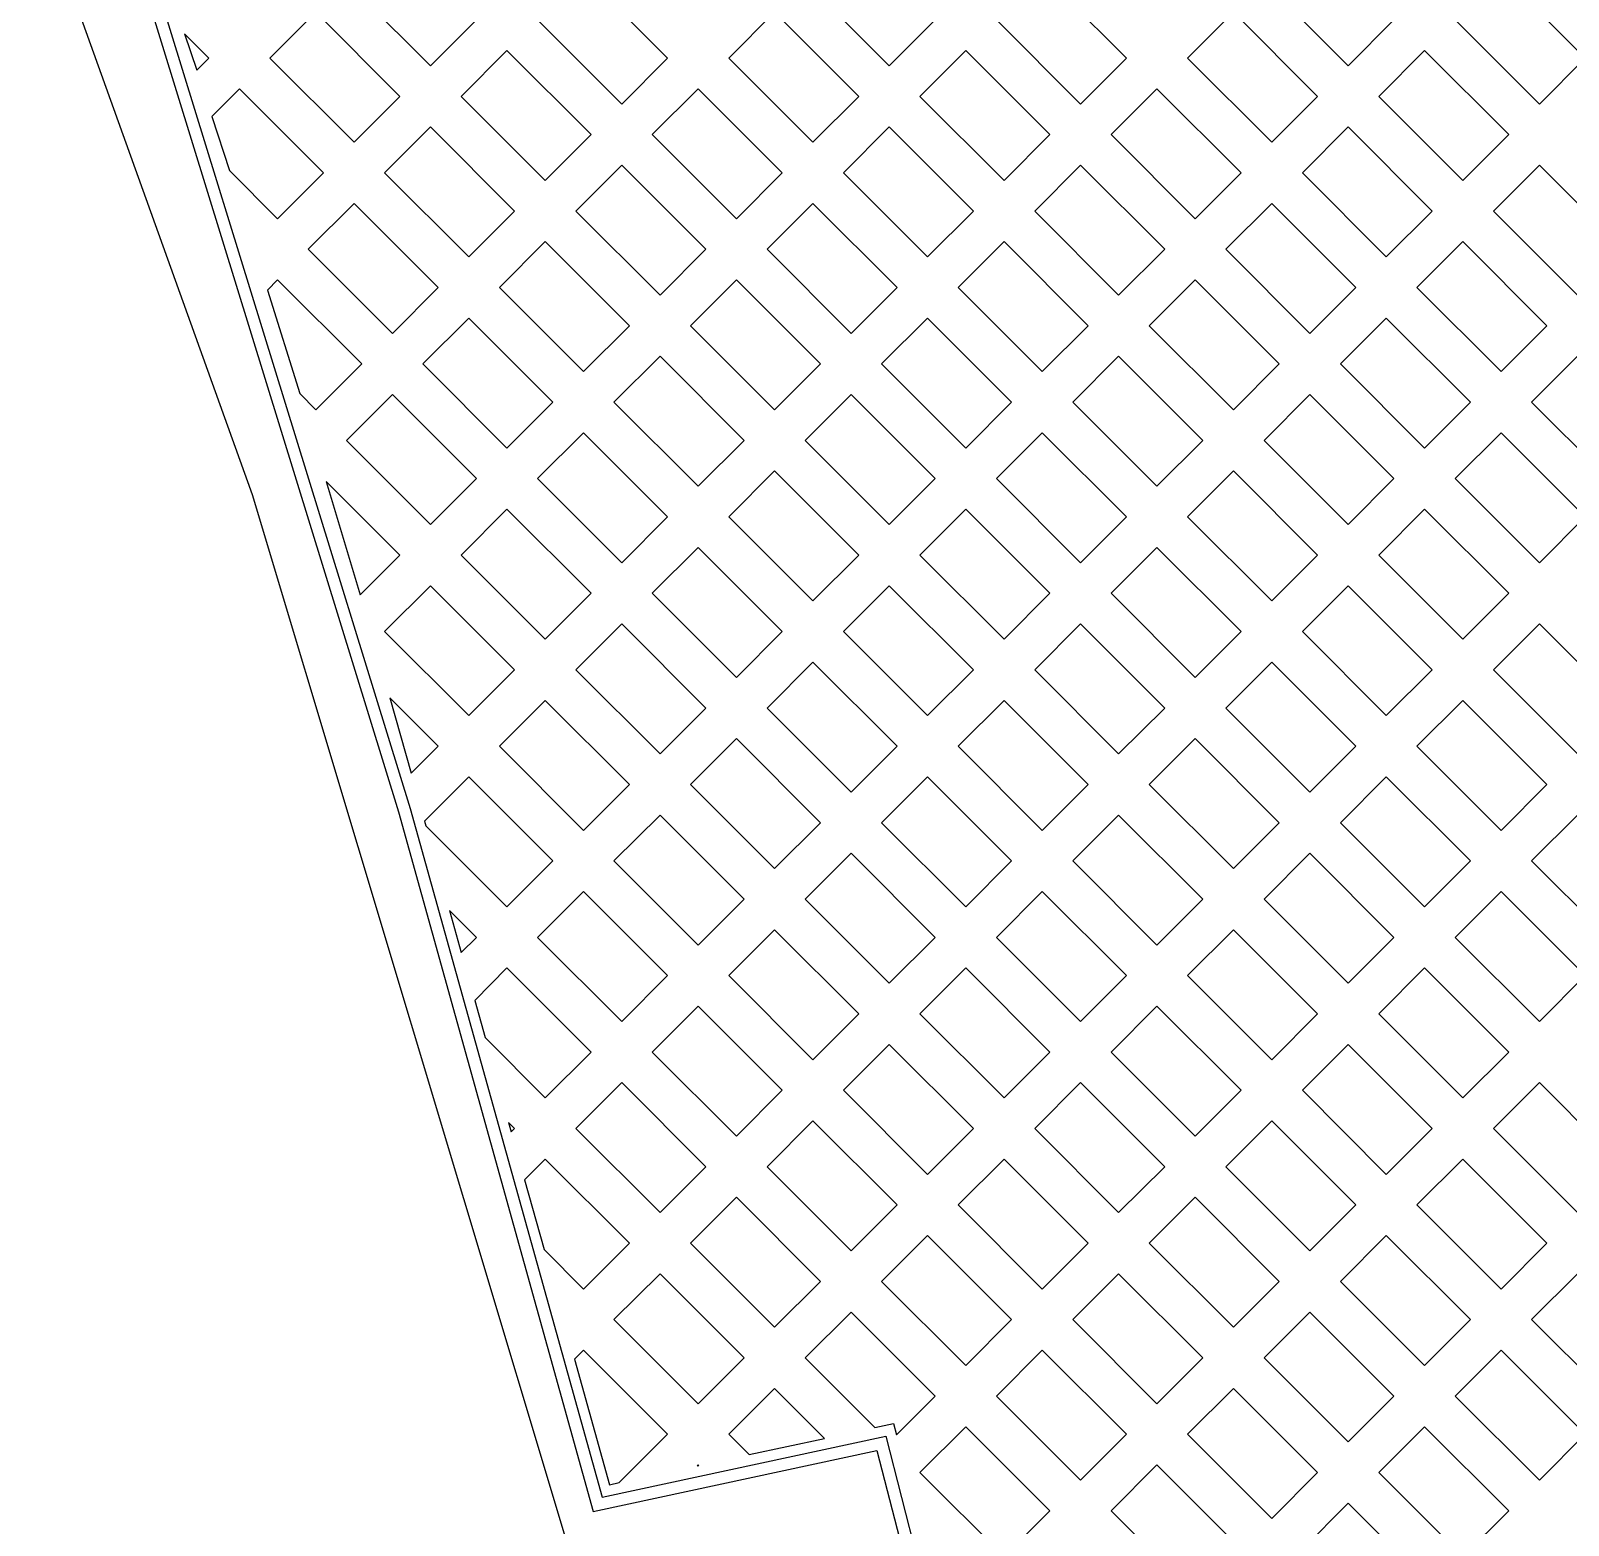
# Model space of a CAD drawing. Extents: x -211 to 2, y -103 to 318.
# Drawn here: x -203.14 to -195.56, y -82.92 to -75.55 of the extents above; entities that cross this region are included whole.
import ezdxf

# ---------------------------------------------------------------- set-up
doc = ezdxf.new("R2010")
doc.units = 0

msp = doc.modelspace()

# ---------------------------------------------------------------- linework, layer by layer
for p, q in [((-202.05, -77.8378), (-203.14447, -74.791793)), ((-202.05, -77.8378), (-203.14447, -74.791793)), ((-202.6104, -75.248219), (-201.331, -79.4019)), ((-202.6104, -75.248219), (-201.331, -79.4019)), ((-202.553821, -75.229256), (-201.274, -79.386)), ((-200.004, -75.6841), (-200.418, -75.2692)), ((-197.741, -75.6841), (-198.156, -75.2692)), ((-195.478, -75.6841), (-195.893, -75.2692)), ((-201.588, -75.3069), (-201.173, -75.7218)), ((-199.325, -75.3069), (-198.91, -75.7218)), ((-197.062, -75.3069), (-196.647, -75.7218)), ((-201.738, -75.4578), (-201.965, -75.6841)), ((-201.324, -75.8726), (-201.738, -75.4578)), ((-201.173, -75.7218), (-200.946, -75.4955)), ((-200.645, -75.4955), (-200.23, -75.9103)), ((-199.476, -75.4578), (-199.702, -75.6841)), ((-199.061, -75.8726), (-199.476, -75.4578)), ((-198.91, -75.7218), (-198.684, -75.4955)), ((-198.382, -75.4955), (-197.967, -75.9103)), ((-197.213, -75.4578), (-197.439, -75.6841)), ((-196.798, -75.8726), (-197.213, -75.4578)), ((-196.647, -75.7218), (-196.421, -75.4955)), ((-196.119, -75.4955), (-195.704, -75.9103)), ((-202.266, -75.6841), (-202.386, -75.5646)), ((-202.386, -75.5646), (-202.326, -75.7441)), ((-200.796, -75.6464), (-201.022, -75.8726)), ((-200.381, -76.0612), (-200.796, -75.6464)), ((-200.796, -75.6464), (-200.796, -75.6464)), ((-198.533, -75.6464), (-198.759, -75.8726)), ((-198.118, -76.0612), (-198.533, -75.6464)), ((-196.27, -75.6464), (-196.496, -75.8726)), ((-195.855, -76.0612), (-196.27, -75.6464)), ((-202.326, -75.7441), (-202.266, -75.6841)), ((-202.266, -75.6841), (-202.266, -75.6841)), ((-201.965, -75.6841), (-201.55, -76.0989)), ((-201.965, -75.6841), (-201.965, -75.6841)), ((-200.23, -75.9103), (-200.004, -75.6841)), ((-199.702, -75.6841), (-199.287, -76.0989)), ((-198.91, -75.7218), (-198.91, -75.7218)), ((-197.967, -75.9103), (-197.741, -75.6841)), ((-197.741, -75.6841), (-197.741, -75.6841)), ((-197.439, -75.6841), (-197.024, -76.0989)), ((-195.704, -75.9103), (-195.478, -75.6841)), ((-202.115, -75.8349), (-202.252, -75.9712)), ((-201.701, -76.2498), (-202.115, -75.8349)), ((-202.115, -75.8349), (-202.115, -75.8349)), ((-201.55, -76.0989), (-201.324, -75.8726)), ((-201.022, -75.8726), (-200.607, -76.2875)), ((-199.853, -75.8349), (-200.079, -76.0612)), ((-199.438, -76.2498), (-199.853, -75.8349)), ((-199.287, -76.0989), (-199.061, -75.8726)), ((-198.759, -75.8726), (-198.344, -76.2875)), ((-197.59, -75.8349), (-197.816, -76.0612)), ((-197.175, -76.2498), (-197.59, -75.8349)), ((-197.59, -75.8349), (-197.59, -75.8349)), ((-197.024, -76.0989), (-196.798, -75.8726)), ((-196.496, -75.8726), (-196.082, -76.2875)), ((-196.496, -75.8726), (-196.496, -75.8726)), ((-202.252, -75.9712), (-202.165, -76.2377)), ((-201.173, -76.0235), (-201.399, -76.2498)), ((-200.758, -76.4383), (-201.173, -76.0235)), ((-198.91, -76.0235), (-199.136, -76.2498)), ((-198.495, -76.4383), (-198.91, -76.0235)), ((-196.647, -76.0235), (-196.873, -76.2498)), ((-196.232, -76.4383), (-196.647, -76.0235)), ((-196.647, -76.0235), (-196.647, -76.0235)), ((-200.607, -76.2875), (-200.381, -76.0612)), ((-200.079, -76.0612), (-199.664, -76.476)), ((-199.287, -76.0989), (-199.287, -76.0989)), ((-198.344, -76.2875), (-198.118, -76.0612)), ((-197.816, -76.0612), (-197.401, -76.476)), ((-196.082, -76.2875), (-195.855, -76.0612)), ((-202.165, -76.2377), (-201.927, -76.476)), ((-201.927, -76.476), (-201.701, -76.2498)), ((-201.399, -76.2498), (-200.984, -76.6646)), ((-201.399, -76.2498), (-201.399, -76.2498)), ((-200.23, -76.212), (-200.456, -76.4383)), ((-199.815, -76.6269), (-200.23, -76.212)), ((-199.664, -76.476), (-199.438, -76.2498)), ((-199.438, -76.2498), (-199.438, -76.2498)), ((-199.136, -76.2498), (-198.721, -76.6646)), ((-197.967, -76.212), (-198.193, -76.4383)), ((-197.552, -76.6269), (-197.967, -76.212)), ((-197.401, -76.476), (-197.175, -76.2498)), ((-196.873, -76.2498), (-196.459, -76.6646)), ((-195.704, -76.212), (-195.931, -76.4383)), ((-195.29, -76.6269), (-195.704, -76.212)), ((-198.344, -76.2875), (-198.344, -76.2875)), ((-201.55, -76.4006), (-201.776, -76.6269)), ((-201.135, -76.8154), (-201.55, -76.4006)), ((-199.287, -76.4006), (-199.513, -76.6269)), ((-198.872, -76.8154), (-199.287, -76.4006)), ((-197.024, -76.4006), (-197.251, -76.6269)), ((-196.609, -76.8154), (-197.024, -76.4006)), ((-197.024, -76.4006), (-197.024, -76.4006)), ((-200.984, -76.6646), (-200.758, -76.4383)), ((-200.456, -76.4383), (-200.041, -76.8531)), ((-198.721, -76.6646), (-198.495, -76.4383)), ((-198.193, -76.4383), (-197.779, -76.8531)), ((-198.193, -76.4383), (-198.193, -76.4383)), ((-196.459, -76.6646), (-196.232, -76.4383)), ((-195.931, -76.4383), (-195.516, -76.8531)), ((-201.776, -76.6269), (-201.361, -77.0417)), ((-201.776, -76.6269), (-201.776, -76.6269)), ((-200.607, -76.5892), (-200.833, -76.8154)), ((-200.192, -77.004), (-200.607, -76.5892)), ((-200.041, -76.8531), (-199.815, -76.6269)), ((-199.815, -76.6269), (-199.815, -76.6269)), ((-199.513, -76.6269), (-199.099, -77.0417)), ((-198.344, -76.5892), (-198.571, -76.8154)), ((-197.929, -77.004), (-198.344, -76.5892)), ((-197.779, -76.8531), (-197.552, -76.6269)), ((-197.251, -76.6269), (-196.836, -77.0417)), ((-196.082, -76.5892), (-196.308, -76.8154)), ((-195.667, -77.004), (-196.082, -76.5892)), ((-198.721, -76.6646), (-198.721, -76.6646)), ((-201.927, -76.7777), (-201.977, -76.8279)), ((-201.512, -77.1926), (-201.927, -76.7777)), ((-201.927, -76.7777), (-201.927, -76.7777)), ((-199.664, -76.7777), (-199.89, -77.004)), ((-199.249, -77.1926), (-199.664, -76.7777)), ((-197.401, -76.7777), (-197.628, -77.004)), ((-196.987, -77.1926), (-197.401, -76.7777)), ((-201.977, -76.8279), (-201.818, -77.3389)), ((-201.361, -77.0417), (-201.135, -76.8154)), ((-200.833, -76.8154), (-200.418, -77.2303)), ((-199.099, -77.0417), (-198.872, -76.8154)), ((-198.872, -76.8154), (-198.872, -76.8154)), ((-198.571, -76.8154), (-198.156, -77.2303)), ((-198.571, -76.8154), (-198.571, -76.8154)), ((-196.836, -77.0417), (-196.609, -76.8154)), ((-196.308, -76.8154), (-195.893, -77.2303)), ((-200.984, -76.9663), (-201.21, -77.1926)), ((-200.569, -77.3811), (-200.984, -76.9663)), ((-198.721, -76.9663), (-198.948, -77.1926)), ((-198.307, -77.3811), (-198.721, -76.9663)), ((-198.721, -76.9663), (-198.721, -76.9663)), ((-196.459, -76.9663), (-196.685, -77.1926)), ((-196.044, -77.3811), (-196.459, -76.9663)), ((-200.418, -77.2303), (-200.192, -77.004)), ((-199.89, -77.004), (-199.476, -77.4188)), ((-198.156, -77.2303), (-197.929, -77.004)), ((-197.628, -77.004), (-197.213, -77.4188)), ((-197.628, -77.004), (-197.628, -77.004)), ((-195.893, -77.2303), (-195.667, -77.004)), ((-195.667, -77.004), (-195.667, -77.004)), ((-201.738, -77.4188), (-201.512, -77.1926)), ((-201.21, -77.1926), (-200.796, -77.6074)), ((-200.041, -77.1548), (-200.268, -77.3811)), ((-199.626, -77.5697), (-200.041, -77.1548)), ((-199.476, -77.4188), (-199.249, -77.1926)), ((-199.249, -77.1926), (-199.249, -77.1926)), ((-198.948, -77.1926), (-198.533, -77.6074)), ((-197.779, -77.1548), (-198.005, -77.3811)), ((-197.364, -77.5697), (-197.779, -77.1548)), ((-197.213, -77.4188), (-196.987, -77.1926)), ((-196.685, -77.1926), (-196.27, -77.6074)), ((-195.516, -77.1548), (-195.742, -77.3811)), ((-200.418, -77.2303), (-200.418, -77.2303)), ((-201.818, -77.3389), (-201.738, -77.4188)), ((-201.361, -77.3434), (-201.588, -77.5697)), ((-200.946, -77.7582), (-201.361, -77.3434)), ((-199.099, -77.3434), (-199.325, -77.5697)), ((-198.684, -77.7582), (-199.099, -77.3434)), ((-199.099, -77.3434), (-199.099, -77.3434)), ((-196.836, -77.3434), (-197.062, -77.5697)), ((-196.421, -77.7582), (-196.836, -77.3434)), ((-200.796, -77.6074), (-200.569, -77.3811)), ((-200.268, -77.3811), (-199.853, -77.796)), ((-198.533, -77.6074), (-198.307, -77.3811)), ((-198.005, -77.3811), (-197.59, -77.796)), ((-198.005, -77.3811), (-198.005, -77.3811)), ((-196.27, -77.6074), (-196.044, -77.3811)), ((-196.044, -77.3811), (-196.044, -77.3811)), ((-195.742, -77.3811), (-195.327, -77.796)), ((-201.588, -77.5697), (-201.173, -77.9845)), ((-200.418, -77.532), (-200.645, -77.7582)), ((-200.004, -77.9468), (-200.418, -77.532)), ((-199.853, -77.796), (-199.626, -77.5697)), ((-199.325, -77.5697), (-198.91, -77.9845)), ((-198.156, -77.532), (-198.382, -77.7582)), ((-197.741, -77.9468), (-198.156, -77.532)), ((-198.156, -77.532), (-198.156, -77.532)), ((-197.59, -77.796), (-197.364, -77.5697)), ((-197.062, -77.5697), (-196.647, -77.9845)), ((-195.893, -77.532), (-196.119, -77.7582)), ((-195.478, -77.9468), (-195.893, -77.532)), ((-200.796, -77.6074), (-200.796, -77.6074)), ((-199.476, -77.7205), (-199.702, -77.9468)), ((-199.061, -78.1354), (-199.476, -77.7205)), ((-197.213, -77.7205), (-197.439, -77.9468)), ((-196.798, -78.1354), (-197.213, -77.7205)), ((-201.324, -78.1354), (-201.687, -77.7724)), ((-201.687, -77.7724), (-201.52, -78.3321)), ((-201.173, -77.9845), (-200.946, -77.7582)), ((-200.946, -77.7582), (-200.946, -77.7582)), ((-200.645, -77.7582), (-200.23, -78.1731)), ((-199.853, -77.796), (-199.853, -77.796)), ((-198.91, -77.9845), (-198.684, -77.7582)), ((-198.382, -77.7582), (-197.967, -78.1731)), ((-196.647, -77.9845), (-196.421, -77.7582)), ((-196.119, -77.7582), (-195.704, -78.1731)), ((-200.488, -83.0466), (-202.05, -77.8378)), ((-200.488, -83.0466), (-202.05, -77.8378)), ((-200.796, -77.9091), (-201.022, -78.1354)), ((-200.381, -78.3239), (-200.796, -77.9091)), ((-200.23, -78.1731), (-200.004, -77.9468)), ((-199.702, -77.9468), (-199.287, -78.3616)), ((-199.702, -77.9468), (-199.702, -77.9468)), ((-198.533, -77.9091), (-198.759, -78.1354)), ((-198.118, -78.3239), (-198.533, -77.9091)), ((-198.533, -77.9091), (-198.533, -77.9091)), ((-197.967, -78.1731), (-197.741, -77.9468)), ((-197.439, -77.9468), (-197.024, -78.3616)), ((-196.27, -77.9091), (-196.496, -78.1354)), ((-195.855, -78.3239), (-196.27, -77.9091)), ((-195.704, -78.1731), (-195.478, -77.9468)), ((-196.647, -77.9845), (-196.647, -77.9845)), ((-199.853, -78.0977), (-200.079, -78.3239)), ((-199.438, -78.5125), (-199.853, -78.0977)), ((-197.59, -78.0977), (-197.816, -78.3239)), ((-197.175, -78.5125), (-197.59, -78.0977)), ((-201.52, -78.3321), (-201.324, -78.1354)), ((-201.324, -78.1354), (-201.324, -78.1354)), ((-201.022, -78.1354), (-200.607, -78.5502)), ((-200.23, -78.1731), (-200.23, -78.1731)), ((-199.287, -78.3616), (-199.061, -78.1354)), ((-198.759, -78.1354), (-198.344, -78.5502)), ((-197.024, -78.3616), (-196.798, -78.1354)), ((-196.496, -78.1354), (-196.082, -78.5502)), ((-201.173, -78.2862), (-201.399, -78.5125)), ((-200.758, -78.7011), (-201.173, -78.2862)), ((-200.607, -78.5502), (-200.381, -78.3239)), ((-200.381, -78.3239), (-200.381, -78.3239)), ((-200.079, -78.3239), (-199.664, -78.7388)), ((-200.079, -78.3239), (-200.079, -78.3239)), ((-198.91, -78.2862), (-199.136, -78.5125)), ((-198.495, -78.7011), (-198.91, -78.2862)), ((-198.344, -78.5502), (-198.118, -78.3239)), ((-197.816, -78.3239), (-197.401, -78.7388)), ((-196.647, -78.2862), (-196.873, -78.5125)), ((-196.232, -78.7011), (-196.647, -78.2862)), ((-196.082, -78.5502), (-195.855, -78.3239)), ((-197.024, -78.3616), (-197.024, -78.3616)), ((-200.23, -78.4748), (-200.456, -78.7011)), ((-199.815, -78.8896), (-200.23, -78.4748)), ((-200.23, -78.4748), (-200.23, -78.4748)), ((-197.967, -78.4748), (-198.193, -78.7011)), ((-197.552, -78.8896), (-197.967, -78.4748)), ((-195.704, -78.4748), (-195.931, -78.7011)), ((-195.29, -78.8896), (-195.704, -78.4748)), ((-201.399, -78.5125), (-200.984, -78.9273)), ((-199.664, -78.7388), (-199.438, -78.5125)), ((-199.136, -78.5125), (-198.721, -78.9273)), ((-199.136, -78.5125), (-199.136, -78.5125)), ((-197.401, -78.7388), (-197.175, -78.5125)), ((-197.175, -78.5125), (-197.175, -78.5125)), ((-196.873, -78.5125), (-196.459, -78.9273)), ((-196.082, -78.5502), (-196.082, -78.5502)), ((-200.984, -78.9273), (-200.758, -78.7011)), ((-200.758, -78.7011), (-200.758, -78.7011)), ((-200.456, -78.7011), (-200.041, -79.1159)), ((-199.287, -78.6633), (-199.513, -78.8896)), ((-198.872, -79.0782), (-199.287, -78.6633)), ((-198.721, -78.9273), (-198.495, -78.7011)), ((-198.193, -78.7011), (-197.779, -79.1159)), ((-197.024, -78.6633), (-197.251, -78.8896)), ((-196.609, -79.0782), (-197.024, -78.6633)), ((-196.459, -78.9273), (-196.232, -78.7011)), ((-195.931, -78.7011), (-195.516, -79.1159)), ((-201.135, -79.0782), (-201.373, -78.84)), ((-201.373, -78.84), (-201.268, -79.2111)), ((-200.607, -78.8519), (-200.833, -79.0782)), ((-200.192, -79.2667), (-200.607, -78.8519)), ((-200.607, -78.8519), (-200.607, -78.8519)), ((-198.344, -78.8519), (-198.571, -79.0782)), ((-197.929, -79.2667), (-198.344, -78.8519)), ((-196.082, -78.8519), (-196.308, -79.0782)), ((-195.667, -79.2667), (-196.082, -78.8519)), ((-200.041, -79.1159), (-199.815, -78.8896)), ((-199.513, -78.8896), (-199.099, -79.3045)), ((-199.513, -78.8896), (-199.513, -78.8896)), ((-197.779, -79.1159), (-197.552, -78.8896)), ((-197.552, -78.8896), (-197.552, -78.8896)), ((-197.251, -78.8896), (-196.836, -79.3045)), ((-196.459, -78.9273), (-196.459, -78.9273)), ((-201.268, -79.2111), (-201.135, -79.0782)), ((-201.135, -79.0782), (-201.135, -79.0782)), ((-200.833, -79.0782), (-200.418, -79.493)), ((-199.664, -79.0405), (-199.89, -79.2667)), ((-199.249, -79.4553), (-199.664, -79.0405)), ((-199.664, -79.0405), (-199.664, -79.0405)), ((-199.099, -79.3045), (-198.872, -79.0782)), ((-198.571, -79.0782), (-198.156, -79.493)), ((-197.401, -79.0405), (-197.628, -79.2667)), ((-196.987, -79.4553), (-197.401, -79.0405)), ((-196.836, -79.3045), (-196.609, -79.0782)), ((-196.609, -79.0782), (-196.609, -79.0782)), ((-196.308, -79.0782), (-195.893, -79.493)), ((-200.984, -79.229), (-201.202, -79.447)), ((-200.569, -79.6439), (-200.984, -79.229)), ((-200.984, -79.229), (-200.984, -79.229)), ((-198.721, -79.229), (-198.948, -79.4553)), ((-198.307, -79.6439), (-198.721, -79.229)), ((-196.459, -79.229), (-196.685, -79.4553)), ((-196.044, -79.6439), (-196.459, -79.229)), ((-200.418, -79.493), (-200.192, -79.2667)), ((-199.89, -79.2667), (-199.476, -79.6816)), ((-198.156, -79.493), (-197.929, -79.2667)), ((-197.628, -79.2667), (-197.213, -79.6816)), ((-195.893, -79.493), (-195.667, -79.2667)), ((-201.274, -79.386), (-200.327, -82.783)), ((-201.331, -79.4019), (-200.37, -82.8528)), ((-201.331, -79.4019), (-200.37, -82.8528)), ((-201.202, -79.447), (-201.196, -79.4701)), ((-200.041, -79.4176), (-200.268, -79.6439)), ((-199.626, -79.8324), (-200.041, -79.4176)), ((-200.041, -79.4176), (-200.041, -79.4176)), ((-199.476, -79.6816), (-199.249, -79.4553)), ((-198.948, -79.4553), (-198.533, -79.8701)), ((-197.779, -79.4176), (-198.005, -79.6439)), ((-197.364, -79.8324), (-197.779, -79.4176)), ((-197.213, -79.6816), (-196.987, -79.4553)), ((-196.987, -79.4553), (-196.987, -79.4553)), ((-196.685, -79.4553), (-196.27, -79.8701)), ((-195.516, -79.4176), (-195.742, -79.6439)), ((-201.196, -79.4701), (-200.796, -79.8701)), ((-198.156, -79.493), (-198.156, -79.493)), ((-195.893, -79.493), (-195.893, -79.493)), ((-199.099, -79.6061), (-199.325, -79.8324)), ((-198.684, -80.021), (-199.099, -79.6061)), ((-196.836, -79.6061), (-197.062, -79.8324)), ((-196.421, -80.021), (-196.836, -79.6061)), ((-200.796, -79.8701), (-200.569, -79.6439)), ((-200.268, -79.6439), (-199.853, -80.0587)), ((-198.533, -79.8701), (-198.307, -79.6439)), ((-198.005, -79.6439), (-197.59, -80.0587)), ((-196.27, -79.8701), (-196.044, -79.6439)), ((-196.044, -79.6439), (-196.044, -79.6439)), ((-195.742, -79.6439), (-195.327, -80.0587)), ((-195.742, -79.6439), (-195.742, -79.6439)), ((-200.418, -79.7947), (-200.645, -80.021)), ((-200.004, -80.2095), (-200.418, -79.7947)), ((-199.853, -80.0587), (-199.626, -79.8324)), ((-199.325, -79.8324), (-198.91, -80.2473)), ((-198.156, -79.7947), (-198.382, -80.021)), ((-197.741, -80.2095), (-198.156, -79.7947)), ((-197.59, -80.0587), (-197.364, -79.8324)), ((-197.062, -79.8324), (-196.647, -80.2473)), ((-195.893, -79.7947), (-196.119, -80.021)), ((-195.478, -80.2095), (-195.893, -79.7947)), ((-195.893, -79.7947), (-195.893, -79.7947)), ((-200.946, -80.021), (-201.079, -79.8883)), ((-201.079, -79.8883), (-201.021, -80.0958)), ((-198.533, -79.8701), (-198.533, -79.8701)), ((-199.476, -79.9833), (-199.702, -80.2095)), ((-199.061, -80.3981), (-199.476, -79.9833)), ((-197.213, -79.9833), (-197.439, -80.2095)), ((-196.798, -80.3981), (-197.213, -79.9833)), ((-201.021, -80.0958), (-200.946, -80.021)), ((-200.946, -80.021), (-200.946, -80.021)), ((-200.645, -80.021), (-200.23, -80.4358)), ((-200.645, -80.021), (-200.645, -80.021)), ((-198.91, -80.2473), (-198.684, -80.021)), ((-198.684, -80.021), (-198.684, -80.021)), ((-198.382, -80.021), (-197.967, -80.4358)), ((-197.59, -80.0587), (-197.59, -80.0587)), ((-196.647, -80.2473), (-196.421, -80.021)), ((-196.421, -80.021), (-196.421, -80.021)), ((-196.119, -80.021), (-195.704, -80.4358)), ((-200.796, -80.1718), (-200.955, -80.3318)), ((-200.381, -80.5867), (-200.796, -80.1718)), ((-200.796, -80.1718), (-200.796, -80.1718)), ((-200.23, -80.4358), (-200.004, -80.2095)), ((-199.702, -80.2095), (-199.287, -80.6244)), ((-198.533, -80.1718), (-198.759, -80.3981)), ((-198.118, -80.5867), (-198.533, -80.1718)), ((-197.967, -80.4358), (-197.741, -80.2095)), ((-197.439, -80.2095), (-197.024, -80.6244)), ((-196.27, -80.1718), (-196.496, -80.3981)), ((-195.855, -80.5867), (-196.27, -80.1718)), ((-196.27, -80.1718), (-196.27, -80.1718)), ((-195.704, -80.4358), (-195.478, -80.2095)), ((-200.955, -80.3318), (-200.904, -80.5157)), ((-199.853, -80.3604), (-200.079, -80.5867)), ((-199.438, -80.7752), (-199.853, -80.3604)), ((-197.59, -80.3604), (-197.816, -80.5867)), ((-197.175, -80.7752), (-197.59, -80.3604)), ((-199.287, -80.6244), (-199.061, -80.3981)), ((-199.061, -80.3981), (-199.061, -80.3981)), ((-198.759, -80.3981), (-198.344, -80.8129)), ((-197.967, -80.4358), (-197.967, -80.4358)), ((-197.024, -80.6244), (-196.798, -80.3981)), ((-196.496, -80.3981), (-196.082, -80.8129)), ((-200.904, -80.5157), (-200.607, -80.8129)), ((-200.607, -80.8129), (-200.381, -80.5867)), ((-200.079, -80.5867), (-199.664, -81.0015)), ((-198.91, -80.549), (-199.136, -80.7752)), ((-198.495, -80.9638), (-198.91, -80.549)), ((-198.344, -80.8129), (-198.118, -80.5867)), ((-198.118, -80.5867), (-198.118, -80.5867)), ((-197.816, -80.5867), (-197.401, -81.0015)), ((-196.647, -80.549), (-196.873, -80.7752)), ((-196.232, -80.9638), (-196.647, -80.549)), ((-196.082, -80.8129), (-195.855, -80.5867)), ((-197.024, -80.6244), (-197.024, -80.6244)), ((-200.23, -80.7375), (-200.456, -80.9638)), ((-199.815, -81.1524), (-200.23, -80.7375)), ((-197.967, -80.7375), (-198.193, -80.9638)), ((-197.552, -81.1524), (-197.967, -80.7375)), ((-195.704, -80.7375), (-195.931, -80.9638)), ((-195.29, -81.1524), (-195.704, -80.7375)), ((-195.704, -80.7375), (-195.704, -80.7375)), ((-199.664, -81.0015), (-199.438, -80.7752)), ((-199.136, -80.7752), (-198.721, -81.1901)), ((-197.401, -81.0015), (-197.175, -80.7752)), ((-196.873, -80.7752), (-196.459, -81.1901)), ((-196.873, -80.7752), (-196.873, -80.7752)), ((-200.758, -80.9638), (-200.788, -80.9339)), ((-200.788, -80.9339), (-200.775, -80.9806)), ((-200.775, -80.9806), (-200.758, -80.9638)), ((-200.758, -80.9638), (-200.758, -80.9638)), ((-200.456, -80.9638), (-200.041, -81.3786)), ((-199.287, -80.9261), (-199.513, -81.1524)), ((-198.872, -81.3409), (-199.287, -80.9261)), ((-198.721, -81.1901), (-198.495, -80.9638)), ((-198.495, -80.9638), (-198.495, -80.9638)), ((-198.193, -80.9638), (-197.779, -81.3786)), ((-197.024, -80.9261), (-197.251, -81.1524)), ((-196.609, -81.3409), (-197.024, -80.9261)), ((-196.459, -81.1901), (-196.232, -80.9638)), ((-195.931, -80.9638), (-195.516, -81.3786)), ((-199.664, -81.0015), (-199.664, -81.0015)), ((-197.401, -81.0015), (-197.401, -81.0015)), ((-200.607, -81.1146), (-200.709, -81.2166)), ((-200.192, -81.5295), (-200.607, -81.1146)), ((-200.607, -81.1146), (-200.607, -81.1146)), ((-198.344, -81.1146), (-198.571, -81.3409)), ((-197.929, -81.5295), (-198.344, -81.1146)), ((-196.082, -81.1146), (-196.308, -81.3409)), ((-195.667, -81.5295), (-196.082, -81.1146)), ((-200.041, -81.3786), (-199.815, -81.1524)), ((-199.513, -81.1524), (-199.099, -81.5672)), ((-197.779, -81.3786), (-197.552, -81.1524)), ((-197.552, -81.1524), (-197.552, -81.1524)), ((-197.251, -81.1524), (-196.836, -81.5672)), ((-197.251, -81.1524), (-197.251, -81.1524)), ((-200.709, -81.2166), (-200.613, -81.5613)), ((-199.664, -81.3032), (-199.89, -81.5295)), ((-199.249, -81.718), (-199.664, -81.3032)), ((-199.099, -81.5672), (-198.872, -81.3409)), ((-198.571, -81.3409), (-198.156, -81.7558)), ((-197.401, -81.3032), (-197.628, -81.5295)), ((-196.987, -81.718), (-197.401, -81.3032)), ((-197.401, -81.3032), (-197.401, -81.3032)), ((-196.836, -81.5672), (-196.609, -81.3409)), ((-196.308, -81.3409), (-195.893, -81.7558)), ((-196.308, -81.3409), (-196.308, -81.3409)), ((-200.041, -81.3786), (-200.041, -81.3786)), ((-198.721, -81.4918), (-198.948, -81.718)), ((-198.307, -81.9066), (-198.721, -81.4918)), ((-196.459, -81.4918), (-196.685, -81.718)), ((-196.044, -81.9066), (-196.459, -81.4918)), ((-200.613, -81.5613), (-200.418, -81.7558)), ((-200.418, -81.7558), (-200.192, -81.5295)), ((-199.89, -81.5295), (-199.476, -81.9443)), ((-199.099, -81.5672), (-199.099, -81.5672)), ((-198.156, -81.7558), (-197.929, -81.5295)), ((-197.929, -81.5295), (-197.929, -81.5295)), ((-197.628, -81.5295), (-197.213, -81.9443)), ((-195.893, -81.7558), (-195.667, -81.5295)), ((-200.041, -81.6803), (-200.268, -81.9066)), ((-199.626, -82.0952), (-200.041, -81.6803)), ((-199.476, -81.9443), (-199.249, -81.718)), ((-198.948, -81.718), (-198.533, -82.1329)), ((-197.779, -81.6803), (-198.005, -81.9066)), ((-197.364, -82.0952), (-197.779, -81.6803)), ((-197.779, -81.6803), (-197.779, -81.6803)), ((-197.213, -81.9443), (-196.987, -81.718)), ((-196.685, -81.718), (-196.27, -82.1329)), ((-196.685, -81.718), (-196.685, -81.718)), ((-195.516, -81.6803), (-195.742, -81.9066)), ((-199.099, -81.8689), (-199.325, -82.0952)), ((-198.684, -82.2837), (-199.099, -81.8689)), ((-196.836, -81.8689), (-197.062, -82.0952)), ((-196.421, -82.2837), (-196.836, -81.8689)), ((-196.836, -81.8689), (-196.836, -81.8689)), ((-200.268, -81.9066), (-199.853, -82.3214)), ((-199.476, -81.9443), (-199.476, -81.9443)), ((-198.533, -82.1329), (-198.307, -81.9066)), ((-198.005, -81.9066), (-197.59, -82.3214)), ((-196.27, -82.1329), (-196.044, -81.9066)), ((-195.742, -81.9066), (-195.327, -82.3214)), ((-200.418, -82.0575), (-200.462, -82.1014)), ((-200.462, -82.1014), (-200.29, -82.7208)), ((-200.004, -82.4723), (-200.418, -82.0575)), ((-200.418, -82.0575), (-200.418, -82.0575)), ((-199.853, -82.3214), (-199.626, -82.0952)), ((-199.626, -82.0952), (-199.626, -82.0952)), ((-199.325, -82.0952), (-198.981, -82.4388)), ((-199.325, -82.0952), (-199.325, -82.0952)), ((-198.156, -82.0575), (-198.382, -82.2837)), ((-197.741, -82.4723), (-198.156, -82.0575)), ((-197.59, -82.3214), (-197.364, -82.0952)), ((-197.062, -82.0952), (-196.647, -82.51)), ((-195.893, -82.0575), (-196.119, -82.2837)), ((-195.478, -82.4723), (-195.893, -82.0575)), ((-198.533, -82.1329), (-198.533, -82.1329)), ((-199.476, -82.246), (-199.702, -82.4723)), ((-199.229, -82.4923), (-199.476, -82.246)), ((-197.213, -82.246), (-197.439, -82.4723)), ((-196.798, -82.6608), (-197.213, -82.246)), ((-197.213, -82.246), (-197.213, -82.246)), ((-198.875, -82.4747), (-198.684, -82.2837)), ((-198.382, -82.2837), (-197.967, -82.6986)), ((-198.382, -82.2837), (-198.382, -82.2837)), ((-196.647, -82.51), (-196.421, -82.2837)), ((-196.119, -82.2837), (-195.704, -82.6986)), ((-198.981, -82.4388), (-198.889, -82.4189)), ((-198.889, -82.4189), (-198.875, -82.4747)), ((-200.327, -82.783), (-198.928, -82.4813)), ((-200.242, -82.7105), (-200.004, -82.4723)), ((-199.702, -82.4723), (-199.602, -82.5725)), ((-199.702, -82.4723), (-199.702, -82.4723)), ((-199.602, -82.5725), (-199.229, -82.4923)), ((-198.928, -82.4813), (-196.555, -91.6671)), ((-198.533, -82.4346), (-198.759, -82.6608)), ((-198.118, -82.8494), (-198.533, -82.4346)), ((-197.967, -82.6986), (-197.741, -82.4723)), ((-197.439, -82.4723), (-197.024, -82.8871)), ((-196.27, -82.4346), (-196.496, -82.6608)), ((-195.855, -82.8494), (-196.27, -82.4346)), ((-195.704, -82.6986), (-195.478, -82.4723)), ((-200.37, -82.8528), (-198.971, -82.5513)), ((-200.37, -82.8528), (-198.971, -82.5513)), ((-198.971, -82.5513), (-196.601, -91.7264)), ((-198.971, -82.5513), (-196.601, -91.7264)), ((-199.853, -82.6231), (-199.857, -82.6276)), ((-199.857, -82.6276), (-199.85, -82.626)), ((-199.85, -82.626), (-199.853, -82.6231)), ((-199.853, -82.6231), (-199.853, -82.6231)), ((-197.59, -82.6231), (-197.816, -82.8494)), ((-197.175, -83.038), (-197.59, -82.6231)), ((-200.29, -82.7208), (-200.242, -82.7105)), ((-198.759, -82.6608), (-198.344, -83.0757)), ((-198.759, -82.6608), (-198.759, -82.6608)), ((-197.024, -82.8871), (-196.798, -82.6608)), ((-196.496, -82.6608), (-196.082, -83.0757)), ((-195.704, -82.6986), (-195.704, -82.6986)), ((-198.344, -83.0757), (-198.118, -82.8494)), ((-197.816, -82.8494), (-197.401, -83.2642)), ((-197.816, -82.8494), (-197.816, -82.8494)), ((-196.647, -82.8117), (-196.873, -83.038)), ((-196.232, -83.2265), (-196.647, -82.8117)), ((-196.082, -83.0757), (-195.855, -82.8494)), ((-195.855, -82.8494), (-195.855, -82.8494))]:
    msp.add_line(p, q)

doc.saveas('drawing.dxf')
